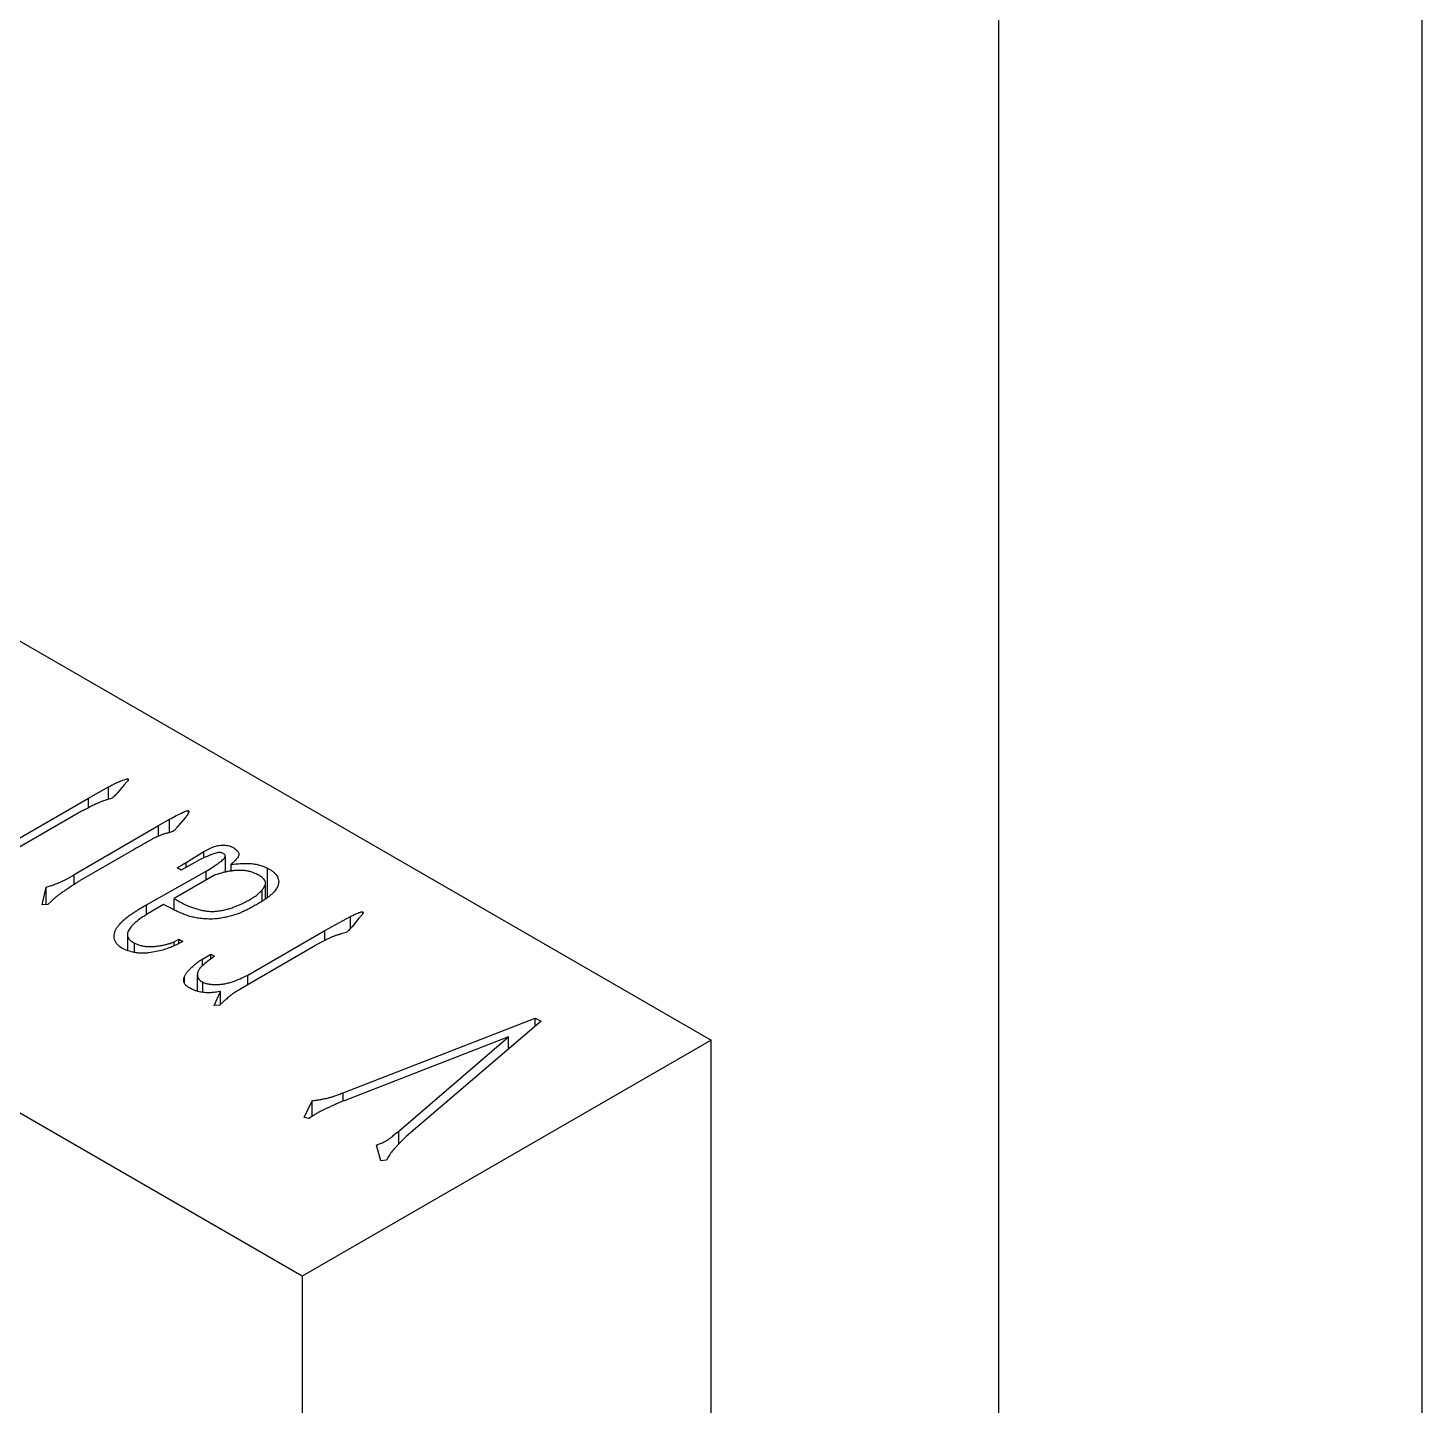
# Model space of a CAD drawing. Header units: millimetres. Extents: x 0 to 210, y 0 to 297.
# Drawn here: x 193.53 to 210, y 252.96 to 269.23 of the extents above; entities that cross this region are included whole.
import ezdxf

# ---------------------------------------------------------------- set-up
doc = ezdxf.new("R2010")
doc.units = ezdxf.units.MM
doc.layers.add('图框', color=7, linetype='Continuous')

msp = doc.modelspace()

# ---------------------------------------------------------------- linework, layer by layer
at = {"color": 7, "linetype": 'Continuous', "lineweight": 25}
for p, q in [((158.505, 282.146), (201.603, 257.266)), ((194.718, 260.338), (194.718, 260.351)), ((194.249, 260.125), (194.487, 260.258)), ((194.672, 260.283), (194.594, 260.188)), ((194.704, 260.318), (194.672, 260.283)), ((192.739, 259.253), (194.249, 260.125)), ((194.128, 259.948), (192.786, 259.173)), ((195.078, 259.802), (195.206, 259.876)), ((195.395, 259.898), (195.31, 259.799)), ((195.431, 259.952), (195.431, 259.976)), ((194.082, 259.222), (195.078, 259.802)), ((194.783, 259.516), (194.153, 259.152)), ((195.567, 259.4), (195.344, 259.275)), ((195.404, 259.367), (195.61, 259.494)), ((195.404, 259.308), (195.404, 259.367)), ((195.61, 259.419), (195.61, 259.494)), ((195.866, 259.247), (195.866, 259.442)), ((195.984, 259.394), (195.934, 259.345)), ((195.934, 259.258), (195.934, 259.345)), ((194.082, 259.106), (194.082, 259.222)), ((194.934, 258.866), (195.639, 259.264)), ((195.739, 259.215), (195.261, 258.94)), ((195.344, 259.275), (195.297, 259.301)), ((195.639, 259.158), (195.639, 259.264)), ((195.817, 259.24), (195.739, 259.215)), ((196.365, 258.96), (196.365, 259.297)), ((193.704, 258.865), (193.751, 259.076)), ((193.751, 258.868), (193.751, 259.076)), ((196.342, 258.943), (196.342, 259.123)), ((193.768, 258.869), (193.704, 258.865)), ((193.811, 258.91), (193.768, 258.869)), ((195.137, 258.868), (194.955, 258.763)), ((195.205, 258.833), (195.137, 258.868)), ((195.261, 258.807), (195.261, 258.94)), ((197.042, 258.562), (197.344, 258.728)), ((197.344, 258.588), (197.344, 258.728)), ((197.444, 258.707), (197.362, 258.607)), ((197.476, 258.742), (197.444, 258.707)), ((197.49, 258.758), (197.49, 258.78)), ((196.13, 258.036), (197.042, 258.562)), ((197.042, 258.444), (197.042, 258.562)), ((194.709, 258.511), (194.709, 258.335)), ((194.795, 258.304), (194.795, 258.412)), ((195.261, 258.43), (195.318, 258.459)), ((195.318, 258.459), (195.365, 258.432)), ((195.318, 258.41), (195.318, 258.459)), ((196.931, 258.387), (196.145, 257.929)), ((195.596, 258.225), (195.696, 258.282)), ((195.596, 258.144), (195.596, 258.225)), ((195.696, 258.282), (195.739, 258.258)), ((195.696, 258.226), (195.696, 258.282)), ((195.535, 258.042), (195.535, 257.85)), ((196.13, 257.921), (196.13, 258.036)), ((195.383, 257.947), (195.383, 258.015)), ((195.599, 257.837), (195.599, 257.951)), ((196.145, 257.929), (196.016, 257.855)), ((195.735, 257.676), (195.81, 257.843)), ((195.842, 257.721), (195.799, 257.68)), ((195.81, 257.69), (195.81, 257.843)), ((195.799, 257.68), (195.735, 257.676)), ((197.256, 256.646), (199.526, 257.526)), ((199.594, 257.491), (198.003, 256.128)), ((199.526, 257.526), (199.594, 257.491)), ((199.526, 257.432), (199.526, 257.526)), ((201.603, 257.266), (196.774, 254.478)), ((199.21, 257.306), (197.269, 256.552)), ((197.914, 256.192), (199.21, 257.306)), ((199.21, 257.161), (199.21, 257.306)), ((201.603, 237.669), (201.603, 257.266)), ((196.774, 254.478), (192.903, 256.713)), ((196.796, 256.352), (196.892, 256.551)), ((196.892, 256.366), (196.892, 256.551)), ((197.256, 256.546), (197.256, 256.646)), ((196.853, 256.34), (196.796, 256.352)), ((196.906, 256.375), (196.853, 256.34)), ((197.914, 256.038), (197.914, 256.192)), ((197.704, 255.841), (197.65, 256.028)), ((197.793, 255.892), (197.771, 255.851)), ((197.771, 255.851), (197.704, 255.841)), ((196.774, 254.478), (196.774, 235.045))]:
    msp.add_line(p, q, dxfattribs=at)
at = {"color": 8, "linetype": 'Continuous', "lineweight": 25}
for p, q in [((194.487, 260.114), (194.487, 260.258)), ((194.249, 260.011), (194.249, 260.125)), ((195.206, 259.72), (195.206, 259.876)), ((195.078, 259.677), (195.078, 259.802)), ((196.301, 258.912), (196.301, 259.042)), ((194.934, 258.749), (194.934, 258.866)), ((195.261, 258.384), (195.261, 258.43))]:
    msp.add_line(p, q, dxfattribs=at)
at = {"color": 7, "linetype": 'Continuous', "lineweight": 25}
for points, knots in [([(194.487, 260.258), (194.503, 260.267), (194.533, 260.284), (194.577, 260.306), (194.616, 260.324), (194.652, 260.338), (194.682, 260.347), (194.699, 260.352), (194.716, 260.355), (194.718, 260.352), (194.718, 260.351)], [0, 0, 0, 0, 0.22788, 0.427955, 0.603223, 0.749826, 0.864818, 0.938521, 0.980505, 1, 1, 1, 1]), ([(194.718, 260.351), (194.719, 260.349), (194.72, 260.344), (194.716, 260.335), (194.713, 260.325), (194.707, 260.32), (194.704, 260.318)], [0, 0, 0, 0, 0.1421863, 0.4539502, 0.7943303, 1, 1, 1, 1]), ([(194.594, 260.188), (194.586, 260.18), (194.571, 260.166), (194.553, 260.147), (194.539, 260.134), (194.527, 260.124), (194.506, 260.117), (194.477, 260.109), (194.443, 260.1), (194.41, 260.088), (194.377, 260.075), (194.34, 260.058), (194.294, 260.036), (194.24, 260.008), (194.183, 259.979), (194.146, 259.958), (194.128, 259.948)], [0, 0, 0, 0, 0.077782, 0.136194, 0.176968, 0.199562, 0.236445, 0.291049, 0.353469, 0.411585, 0.472416, 0.543516, 0.634333, 0.75435, 0.88369, 1, 1, 1, 1]), ([(195.206, 259.876), (195.233, 259.891), (195.281, 259.919), (195.343, 259.948), (195.384, 259.967), (195.406, 259.973), (195.421, 259.98), (195.428, 259.977), (195.431, 259.976)], [0, 0, 0, 0, 0.38374, 0.706848, 0.831751, 0.919184, 0.972267, 1, 1, 1, 1]), ([(195.431, 259.976), (195.433, 259.975), (195.437, 259.972), (195.437, 259.963), (195.43, 259.952), (195.422, 259.935), (195.41, 259.916), (195.4, 259.904), (195.395, 259.898)], [0, 0, 0, 0, 0.068925, 0.145726, 0.277741, 0.506574, 0.76781, 1, 1, 1, 1]), ([(195.239, 259.73), (195.234, 259.728), (195.22, 259.722), (195.192, 259.716), (195.158, 259.707), (195.122, 259.696), (195.084, 259.681), (195.045, 259.663), (195.008, 259.645), (194.982, 259.631), (194.965, 259.621), (194.952, 259.614), (194.935, 259.604), (194.913, 259.591), (194.887, 259.576), (194.856, 259.558), (194.821, 259.538), (194.796, 259.524), (194.783, 259.516)], [0, 0, 0, 0, 0.029663, 0.084682, 0.15284, 0.218626, 0.293268, 0.382211, 0.470653, 0.540012, 0.560176, 0.591682, 0.63327, 0.68494, 0.747952, 0.821046, 0.905482, 1, 1, 1, 1]), ([(195.31, 259.799), (195.304, 259.793), (195.294, 259.781), (195.283, 259.765), (195.273, 259.754), (195.267, 259.745), (195.255, 259.737), (195.245, 259.732), (195.239, 259.73)], [0, 0, 0, 0, 0.273716, 0.481148, 0.630379, 0.71509, 0.841912, 1, 1, 1, 1]), ([(195.61, 259.494), (195.632, 259.506), (195.671, 259.528), (195.723, 259.55), (195.763, 259.564), (195.795, 259.568), (195.828, 259.571), (195.862, 259.57), (195.895, 259.566), (195.925, 259.558), (195.953, 259.547), (195.984, 259.528), (196.012, 259.502), (196.027, 259.473), (196.025, 259.449), (196.018, 259.431), (196.003, 259.412), (195.99, 259.4), (195.984, 259.394)], [0, 0, 0, 0, 0.127821, 0.235118, 0.282701, 0.329689, 0.377529, 0.427325, 0.475967, 0.523599, 0.571999, 0.621795, 0.717604, 0.803921, 0.846803, 0.893038, 0.944088, 1, 1, 1, 1]), ([(195.297, 259.301), (195.308, 259.308), (195.329, 259.322), (195.358, 259.339), (195.382, 259.355), (195.397, 259.363), (195.404, 259.367)], [0, 0, 0, 0, 0.315897, 0.588603, 0.818308, 1, 1, 1, 1]), ([(195.838, 259.474), (195.83, 259.477), (195.814, 259.485), (195.786, 259.484), (195.762, 259.48), (195.738, 259.473), (195.711, 259.464), (195.671, 259.447), (195.621, 259.426), (195.584, 259.408), (195.567, 259.4)], [0, 0, 0, 0, 0.088727, 0.184346, 0.245906, 0.327724, 0.426058, 0.546729, 0.791565, 1, 1, 1, 1]), ([(195.639, 259.264), (195.665, 259.28), (195.715, 259.309), (195.772, 259.347), (195.811, 259.376), (195.833, 259.395), (195.85, 259.412), (195.862, 259.427), (195.867, 259.441), (195.865, 259.453), (195.854, 259.465), (195.843, 259.471), (195.838, 259.474)], [0, 0, 0, 0, 0.245899, 0.474194, 0.577342, 0.664714, 0.739965, 0.802163, 0.85434, 0.900215, 0.947175, 1, 1, 1, 1]), ([(195.934, 259.345), (195.97, 259.347), (196.042, 259.353), (196.131, 259.355), (196.204, 259.351), (196.258, 259.339), (196.313, 259.322), (196.347, 259.306), (196.365, 259.297)], [0, 0, 0, 0, 0.2391263, 0.4721368, 0.5882649, 0.7129818, 0.848714, 1, 1, 1, 1]), ([(193.751, 259.076), (193.767, 259.08), (193.796, 259.088), (193.829, 259.099), (193.853, 259.109), (193.876, 259.118), (193.901, 259.129), (193.933, 259.141), (193.967, 259.157), (194.003, 259.176), (194.042, 259.198), (194.068, 259.214), (194.082, 259.222)], [0, 0, 0, 0, 0.126153, 0.227225, 0.276126, 0.339691, 0.417277, 0.507453, 0.611493, 0.727469, 0.857485, 1, 1, 1, 1]), ([(196.276, 259.205), (196.261, 259.214), (196.228, 259.233), (196.178, 259.253), (196.13, 259.266), (196.086, 259.272), (196.038, 259.273), (195.987, 259.271), (195.937, 259.266), (195.891, 259.259), (195.851, 259.251), (195.827, 259.243), (195.817, 259.24)], [0, 0, 0, 0, 0.128385, 0.276834, 0.358511, 0.445303, 0.539399, 0.642933, 0.747721, 0.840325, 0.924818, 1, 1, 1, 1]), ([(196.365, 259.297), (196.377, 259.291), (196.4, 259.279), (196.43, 259.258), (196.455, 259.235), (196.474, 259.21), (196.489, 259.184), (196.495, 259.157), (196.497, 259.129), (196.488, 259.092), (196.465, 259.046), (196.427, 259.002), (196.388, 258.968), (196.35, 258.94), (196.308, 258.911), (196.258, 258.882), (196.208, 258.853), (196.159, 258.827), (196.113, 258.803), (196.083, 258.788), (196.069, 258.781)], [0, 0, 0, 0, 0.043197, 0.086568, 0.129459, 0.173496, 0.217035, 0.260621, 0.303277, 0.347696, 0.437891, 0.53065, 0.581053, 0.636306, 0.696804, 0.763295, 0.83046, 0.892173, 0.948437, 1, 1, 1, 1]), ([(196.301, 259.042), (196.308, 259.051), (196.322, 259.068), (196.336, 259.093), (196.343, 259.116), (196.341, 259.137), (196.333, 259.155), (196.318, 259.173), (196.301, 259.19), (196.284, 259.2), (196.276, 259.205)], [0, 0, 0, 0, 0.169302, 0.317175, 0.446043, 0.557897, 0.662544, 0.770963, 0.880657, 1, 1, 1, 1]), ([(194.153, 259.152), (194.146, 259.148), (194.129, 259.138), (194.099, 259.119), (194.059, 259.091), (194.01, 259.06), (193.962, 259.027), (193.922, 259), (193.893, 258.979), (193.867, 258.96), (193.841, 258.938), (193.822, 258.92), (193.811, 258.91)], [0, 0, 0, 0, 0.052292, 0.136306, 0.250781, 0.395541, 0.541772, 0.656354, 0.742184, 0.796273, 0.887199, 1, 1, 1, 1]), ([(195.261, 258.94), (195.279, 258.929), (195.316, 258.908), (195.364, 258.882), (195.406, 258.86), (195.446, 258.845), (195.491, 258.828), (195.541, 258.813), (195.593, 258.8), (195.646, 258.791), (195.698, 258.787), (195.75, 258.789), (195.799, 258.795), (195.849, 258.804), (195.899, 258.816), (195.948, 258.832), (195.997, 258.851), (196.049, 258.872), (196.1, 258.898), (196.152, 258.925), (196.2, 258.954), (196.242, 258.983), (196.275, 259.012), (196.292, 259.033), (196.301, 259.042)], [0, 0, 0, 0, 0.059119, 0.119982, 0.152778, 0.189483, 0.230136, 0.275161, 0.320244, 0.361608, 0.402034, 0.440642, 0.479961, 0.519496, 0.560956, 0.604002, 0.64914, 0.697925, 0.749784, 0.804931, 0.859468, 0.910239, 0.956619, 1, 1, 1, 1]), ([(194.627, 258.364), (194.616, 258.374), (194.593, 258.392), (194.57, 258.423), (194.556, 258.456), (194.553, 258.49), (194.555, 258.524), (194.565, 258.558), (194.581, 258.591), (194.612, 258.633), (194.66, 258.683), (194.719, 258.731), (194.774, 258.767), (194.82, 258.798), (194.875, 258.831), (194.914, 258.854), (194.934, 258.866)], [0, 0, 0, 0, 0.058878, 0.116003, 0.17307, 0.231781, 0.290923, 0.349204, 0.407451, 0.466778, 0.585416, 0.703091, 0.76542, 0.835807, 0.914221, 1, 1, 1, 1]), ([(194.955, 258.763), (194.927, 258.746), (194.872, 258.712), (194.813, 258.666), (194.774, 258.63), (194.749, 258.604), (194.732, 258.579), (194.719, 258.555), (194.711, 258.532), (194.708, 258.511), (194.711, 258.491), (194.723, 258.467), (194.748, 258.439), (194.779, 258.421), (194.795, 258.412)], [0, 0, 0, 0, 0.17351, 0.339135, 0.416839, 0.489274, 0.554234, 0.614846, 0.670781, 0.722162, 0.769903, 0.816023, 0.905376, 1, 1, 1, 1]), ([(196.069, 258.781), (196.055, 258.776), (196.025, 258.763), (195.976, 258.747), (195.921, 258.732), (195.863, 258.717), (195.801, 258.705), (195.736, 258.698), (195.67, 258.697), (195.603, 258.701), (195.538, 258.709), (195.476, 258.721), (195.419, 258.737), (195.367, 258.757), (195.32, 258.778), (195.276, 258.798), (195.239, 258.816), (195.216, 258.827), (195.205, 258.833)], [0, 0, 0, 0, 0.054272, 0.1135227, 0.1756096, 0.2429274, 0.3113719, 0.3791276, 0.4469363, 0.5166092, 0.5865048, 0.6535692, 0.7190834, 0.7845703, 0.8477541, 0.9046068, 0.9550623, 1, 1, 1, 1]), ([(197.344, 258.728), (197.362, 258.737), (197.394, 258.753), (197.434, 258.77), (197.461, 258.779), (197.474, 258.783), (197.486, 258.784), (197.489, 258.781), (197.49, 258.78)], [0, 0, 0, 0, 0.387346, 0.706319, 0.825969, 0.911434, 0.958337, 1, 1, 1, 1]), ([(197.49, 258.78), (197.491, 258.778), (197.494, 258.775), (197.497, 258.769), (197.489, 258.757), (197.481, 258.748), (197.476, 258.742)], [0, 0, 0, 0, 0.100758, 0.248307, 0.519709, 1, 1, 1, 1]), ([(197.362, 258.607), (197.355, 258.599), (197.343, 258.584), (197.325, 258.565), (197.311, 258.552), (197.297, 258.541), (197.274, 258.534), (197.244, 258.525), (197.209, 258.515), (197.171, 258.503), (197.135, 258.491), (197.109, 258.479), (197.088, 258.469), (197.068, 258.458), (197.041, 258.445), (197.011, 258.429), (196.982, 258.414), (196.959, 258.401), (196.942, 258.393), (196.934, 258.389), (196.931, 258.387)], [0, 0, 0, 0, 0.081948, 0.14546, 0.189828, 0.217888, 0.263227, 0.32067, 0.388956, 0.464512, 0.539067, 0.600514, 0.634904, 0.681972, 0.743062, 0.815566, 0.886802, 0.941481, 0.978406, 1, 1, 1, 1]), ([(195.365, 258.432), (195.344, 258.422), (195.306, 258.403), (195.25, 258.375), (195.191, 258.351), (195.125, 258.33), (195.048, 258.311), (194.977, 258.3), (194.917, 258.294), (194.87, 258.294), (194.824, 258.297), (194.764, 258.308), (194.694, 258.328), (194.649, 258.352), (194.627, 258.364)], [0, 0, 0, 0, 0.096151, 0.17999, 0.262024, 0.352515, 0.451274, 0.558982, 0.614924, 0.670171, 0.724685, 0.78109, 0.892273, 1, 1, 1, 1]), ([(194.795, 258.412), (194.807, 258.406), (194.832, 258.396), (194.872, 258.384), (194.913, 258.376), (194.956, 258.372), (194.999, 258.372), (195.044, 258.375), (195.09, 258.381), (195.135, 258.39), (195.177, 258.4), (195.211, 258.41), (195.24, 258.419), (195.255, 258.427), (195.261, 258.43)], [0, 0, 0, 0, 0.092694, 0.180921, 0.265415, 0.351035, 0.43558, 0.524789, 0.616941, 0.713976, 0.806623, 0.88411, 0.949621, 1, 1, 1, 1]), ([(195.383, 258.015), (195.386, 258.024), (195.394, 258.042), (195.414, 258.07), (195.439, 258.1), (195.471, 258.13), (195.505, 258.159), (195.536, 258.185), (195.566, 258.207), (195.587, 258.219), (195.596, 258.225)], [0, 0, 0, 0, 0.1114368, 0.2337756, 0.3689079, 0.5167222, 0.663035, 0.7908661, 0.9036162, 1, 1, 1, 1]), ([(195.739, 258.258), (195.711, 258.238), (195.659, 258.202), (195.601, 258.154), (195.565, 258.117), (195.546, 258.09), (195.537, 258.063), (195.534, 258.036), (195.54, 258.011), (195.551, 257.988), (195.572, 257.968), (195.59, 257.957), (195.599, 257.951)], [0, 0, 0, 0, 0.213409, 0.405564, 0.493655, 0.576576, 0.654457, 0.730838, 0.803433, 0.870371, 0.934907, 1, 1, 1, 1]), ([(195.599, 257.951), (195.611, 257.947), (195.635, 257.937), (195.677, 257.929), (195.722, 257.924), (195.771, 257.924), (195.823, 257.928), (195.874, 257.936), (195.925, 257.949), (195.989, 257.97), (196.059, 257.999), (196.108, 258.024), (196.13, 258.036)], [0, 0, 0, 0, 0.07185, 0.144565, 0.220844, 0.303916, 0.390406, 0.479388, 0.570829, 0.668169, 0.849602, 1, 1, 1, 1]), ([(195.81, 257.843), (195.79, 257.839), (195.751, 257.833), (195.693, 257.827), (195.633, 257.826), (195.582, 257.833), (195.539, 257.843), (195.504, 257.854), (195.469, 257.871), (195.431, 257.889), (195.397, 257.913), (195.378, 257.943), (195.372, 257.978), (195.379, 258.002), (195.383, 258.015)], [0, 0, 0, 0, 0.095544, 0.186159, 0.277069, 0.373452, 0.427442, 0.489814, 0.559922, 0.638816, 0.720419, 0.803915, 0.895267, 1, 1, 1, 1]), ([(196.016, 257.855), (195.999, 257.844), (195.962, 257.822), (195.916, 257.785), (195.875, 257.751), (195.852, 257.73), (195.842, 257.721)], [0, 0, 0, 0, 0.267315, 0.549796, 0.808133, 1, 1, 1, 1]), ([(196.892, 256.551), (196.909, 256.554), (196.94, 256.559), (196.985, 256.565), (197.032, 256.574), (197.078, 256.584), (197.123, 256.596), (197.163, 256.61), (197.208, 256.626), (197.239, 256.639), (197.256, 256.646)], [0, 0, 0, 0, 0.1313557, 0.2344098, 0.3447175, 0.5025136, 0.6010641, 0.7162225, 0.8493854, 1, 1, 1, 1]), ([(197.269, 256.552), (197.245, 256.542), (197.194, 256.521), (197.13, 256.492), (197.078, 256.468), (197.042, 256.452), (197.012, 256.437), (196.994, 256.428), (196.985, 256.424)], [0, 0, 0, 0, 0.245462, 0.529551, 0.673396, 0.798266, 0.908508, 1, 1, 1, 1]), ([(196.985, 256.424), (196.971, 256.416), (196.944, 256.4), (196.918, 256.383), (196.906, 256.375)], [0, 0, 0, 0, 0.512301, 1, 1, 1, 1]), ([(197.65, 256.028), (197.667, 256.034), (197.698, 256.045), (197.741, 256.064), (197.781, 256.089), (197.822, 256.118), (197.866, 256.154), (197.897, 256.179), (197.914, 256.192)], [0, 0, 0, 0, 0.149722, 0.281962, 0.419047, 0.591242, 0.785921, 1, 1, 1, 1]), ([(198.003, 256.128), (197.996, 256.122), (197.982, 256.109), (197.961, 256.088), (197.936, 256.063), (197.91, 256.036), (197.885, 256.009), (197.863, 255.985), (197.843, 255.964), (197.825, 255.942), (197.807, 255.918), (197.798, 255.9), (197.793, 255.892)], [0, 0, 0, 0, 0.079686, 0.173497, 0.280651, 0.402014, 0.521824, 0.626756, 0.713248, 0.785415, 0.902305, 1, 1, 1, 1])]:
    msp.add_open_spline(points, degree=3, knots=knots, dxfattribs=at)
at = {"layer": '图框'}
msp.add_line((210, 0), (210, 297), dxfattribs=at)
at = {"layer": '图框', "lineweight": 25}
msp.add_line((205, 4.973), (205, 292), dxfattribs=at)

doc.saveas('drawing.dxf')
